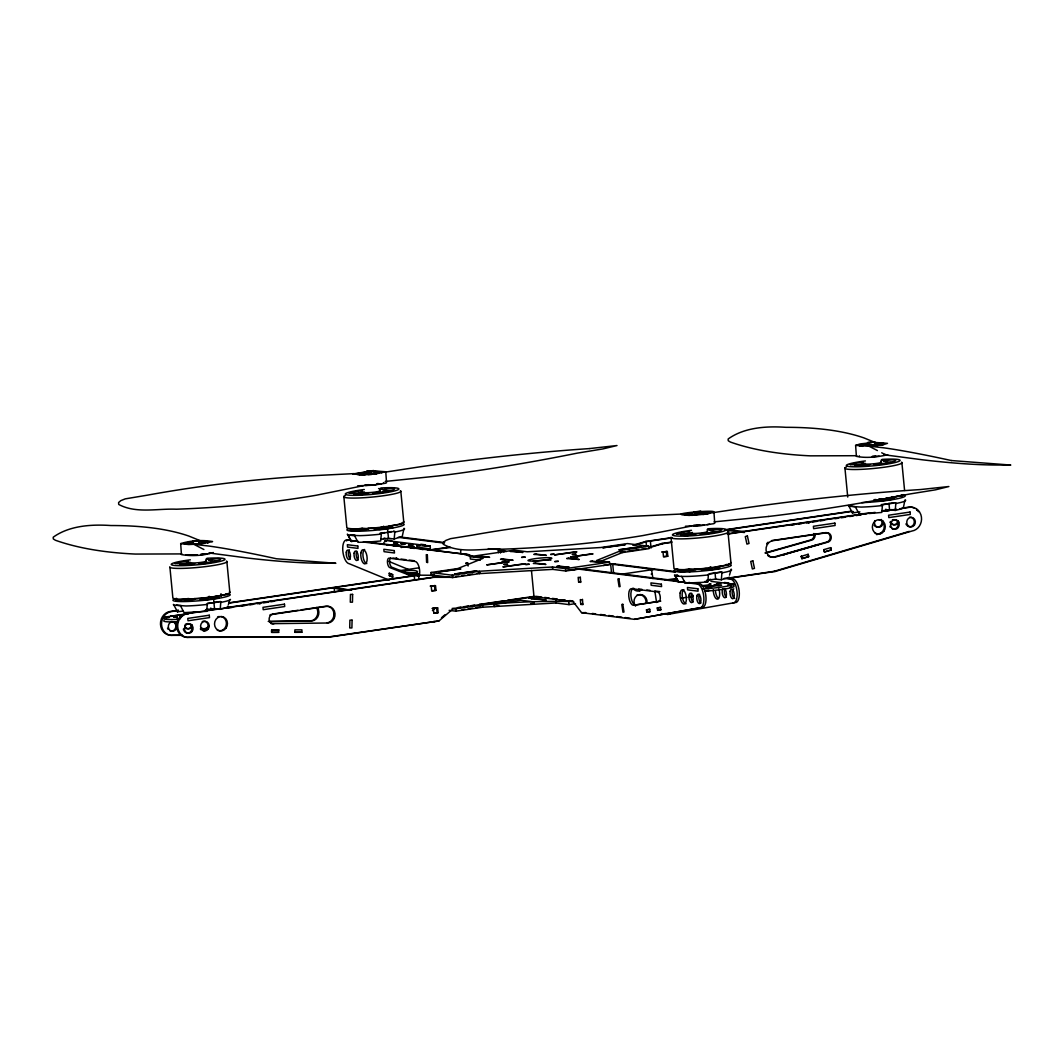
<?xml version="1.0" encoding="UTF-8"?>
<svg xmlns="http://www.w3.org/2000/svg" width="1064" height="1064" viewBox="0 0 1064 1064"><rect width="100%" height="100%" fill="white"/><g stroke="black" fill="none" stroke-linecap="round" stroke-linejoin="round"><path stroke-width="1.5" d="M278.702 629.915L278.635 632.335L271.626 632.362L271.679 629.955L278.702 629.915L271.679 629.955L271.626 632.335L278.648 632.322M294.834 632.295L294.901 629.875L301.91 629.848L301.857 632.269L294.834 632.295L301.857 632.269M333.737 618.118L333.883 611.587M334.309 592.369L334.389 588.179L351.665 590.081M205.485 609.938L214.516 608.608L220.221 609.326L220.82 601.652L207.32 603.66L206.722 611.321L184.072 612.651L180.601 605.975M384.929 532.559A34.46 3.658 -5.5 0 1 380.101 533.184L381.338 534.075L380.659 540.991L368.211 542.068L358.023 542.321L354.551 535.644L347.875 534.833A28.715 3.046 -5.5 0 1 347.436 534.075M380.939 539.382L388.466 538.278L394.159 538.996L394.837 532.08L393.64 531.189M677.409 576.129L681.718 576.409L685.203 583.112L701.961 582.38L707.839 581.795L708.451 574.121L721.951 572.126L721.339 579.787L715.646 579.069L706.616 580.399M887.19 503.844A34.46 3.658 -5.5 0 1 881.205 504.629L882.442 505.52L881.763 512.436L869.315 513.513M882.043 510.826L889.571 509.723L895.263 510.441L895.861 502.767L882.375 504.775M228.374 604.658L229.638 600.163M729.505 575.119L731.194 569.12M904.693 501.277L903.349 507.874M177.502 611.827L173.937 605.163A28.715 3.046 -5.5 0 1 173.499 604.405M357.318 540.632L351.359 541.51L347.888 534.806L351.453 541.496M684.498 581.423L678.539 582.301L675.055 575.624L677.356 575.252A24.445 2.594 -5.5 0 0 678.167 575.571M859.885 511.851L852.45 512.954L848.979 506.278L851.28 505.892A24.445 2.594 -5.5 0 0 854.725 506.597M213.332 552.522C203.41 555.647 191.68 556.419 181.439 554.57L180.68 543.611C190.602 540.485 202.333 539.714 212.574 541.563L199.979 544.116M887.748 454.78C877.64 456.961 866.508 458.438 856.387 456.35L855.616 445.39L860.231 443.914L871.496 442.691M859.313 455.804L859.34 456.523M432.436 610.643L434.844 608.581M441.507 617.719L445.138 614.62M450.418 577.326L434.072 577.313L187.331 613.649A11.997 10.786 -82.8 0 0 178.606 620.95L177.808 623.97A11.997 10.786 -82.8 0 0 189.618 637.389L330.119 636.977L438.927 620.95L453.424 608.542L536.136 596.359L541.722 597.064M180.468 617.639L181.359 617.386M178.406 610.404L177.409 611.84L183.367 610.962M729.425 577.22L721.339 579.787M853.461 511.518L852.45 512.954M648.787 546.258L627.481 543.584L600.615 547.534L527.225 551.79L514.205 550.154L470.275 556.618L483.189 558.281L457.759 568.562L430.907 572.525L431.133 574.893L452.506 577.579L479.359 573.629L552.748 569.373L565.782 571.009L609.712 564.545L609.526 562.138L596.558 560.515L621.988 550.221L648.787 546.258L649.08 548.638L622.227 552.602L601.28 561.074M609.473 562.164L565.556 568.642L552.522 566.992L479.133 571.262L452.213 575.198L430.907 572.525M381.697 472.828C382.801 470.873 375.153 472.097 373.491 471.818M374.568 470.953L385.767 471.751L375.087 474.052M383.253 483.295L383.612 482.564M385.767 471.751L386.538 482.71L385.7 483.189L373.264 485.184L357.584 485.822M710.526 512.449L696.202 514.657L684.418 514.138L698.742 511.93M709.794 513.287L710.419 512.117L709.409 511.877L699.846 511.864M689.871 515.362C654.706 514.098 739.014 507.594 705.844 514.125M713.971 512.223L714.729 523.182L713.758 523.674L700.963 525.643L685.442 526.228M207.613 543.012L209.275 542.241L199.872 541.563M208.956 553.041L210.273 552.615M208.996 553.506L210.419 553.081M883.798 444.393L880.566 445.191M883.891 454.82L885.221 454.394M883.931 455.286L885.354 454.86M902.006 508.698L895.263 510.441M632.841 545.3L645.675 541.47L672.315 537.546M633.878 545.433L646.713 541.603L671.716 537.918M649 547.335L661.835 543.505L672.049 542.002M648.521 547.92L662.872 543.638L671.451 542.374M729.133 534.554L728.255 530.497L730.343 529.885M786.522 553.879L818.243 544.529L814.572 545.593M801.312 556.312L808.148 554.304L808.653 556.645L801.83 558.667L801.312 556.312L801.83 558.667L808.653 556.645L808.148 554.304M823.895 549.649L830.731 547.641L831.237 549.942L824.414 551.977L823.895 549.649L824.414 551.977L831.237 549.942L830.731 547.641M876.683 534.647L881.444 533.237M728.481 578.045L774.206 571.302L909.268 531.388M727.896 578.417L775.257 571.434L911.901 531.042A11.997 10.786 -82.8 0 0 920.839 514.577L919.496 511.864A11.997 10.786 -82.8 0 0 909.614 507.302L899.758 508.752M764.976 552.947L810.196 540.126A4.801 4.309 -82.8 0 0 813.774 533.529M766.014 553.067L811.234 540.246A4.801 4.309 -82.8 0 0 814.811 533.663M166.543 617.107L165.306 617.452A21.12 2.248 -5.5 0 0 178.685 619.248M363.476 485.676L316.367 495.212A687.171 304.158 9.7 0 1 176.411 509.217C157.552 508.393 136.072 513.819 118.716 504.442L118.596 502.527L120.817 500.639L125.22 498.87L146.805 495.265A820.45 387.043 5.5 0 1 300.886 476.286L354.246 473.613M379.941 489.427L381.763 488.762L378.558 488.576M205.99 559.757L207.826 559.092L206.19 558.906M881.045 460.872L882.867 460.207L881.231 460.02M691.254 526.095L642.975 535.551A687.171 308.853 9 0 1 500.559 549.25C481.899 548.213 460.26 553.985 443.249 544.249L443.382 542.334L445.856 540.419L450.511 538.663L472.616 535.086A820.45 390.821 4.7 0 1 628.744 516.492L682.569 513.965M707.121 530.218L708.943 529.566L707.307 529.367M394.757 531.335L381.271 533.33M394.651 532.12L399.599 531.042A28.715 3.046 -5.5 0 0 404.014 528.329L402.245 536.429L394.159 538.996M220.7 602.45L225.661 601.373A28.715 3.046 -5.5 0 0 230.502 599.418M220.221 609.326L226.951 607.584L227.949 606.161M895.755 503.565L900.703 502.487A28.715 3.046 -5.5 0 0 905.118 499.774M721.831 572.911L726.792 571.847A28.715 3.046 -5.5 0 0 731.633 569.878M198.675 543.132L199.5 542.866L198.662 542.707M371.735 473.32L366.349 473.547L371.935 473.014M379.17 484.173L381.644 483.734M572.219 570.065L579.813 568.668L678.26 581.05A7.195 0.758 -5.5 0 1 676.757 581.303M603.381 565.476L613.117 563.774L675.507 571.621M354.445 494.068L356.214 493.749M180.494 564.399L182.277 564.08M855.549 465.513L859.273 464.888M699.913 513.739L694.566 513.939L699.779 513.407M707.068 524.645L709.621 524.193M650.569 569.945L651.58 569.772L652.924 578.55M651.208 574.095L652.219 573.922M646.832 612.252L650.091 611.667L649.732 609.286L646.46 609.858L646.832 612.252L650.091 611.68M657.619 610.337L660.89 609.752L660.531 607.398L657.259 607.943L657.619 610.337L660.89 609.765M528.914 597.143L532.944 596.545L573.084 601.599L581.569 612.678L634.37 619.328L699.686 607.797A11.997 5.094 81.6 0 0 703.291 593.486L702.493 590.547A11.997 5.094 81.6 0 0 697.399 584.043L577.672 568.987L567.471 570.051M661.13 613.596L667.673 614.42L735.144 602.57A11.997 5.094 81.6 0 0 738.735 588.259L737.937 585.333A11.997 5.094 81.6 0 0 732.857 578.829L727.936 578.218M646.46 609.858L649.732 609.273M657.259 607.956L660.531 607.398M182.476 616.256L179.789 616.934L180.947 617.2M808.361 522.983L809.185 522.863M384.742 472.203L419.921 466.843A821.714 232.577 -13.5 0 1 589.762 448.569M848.54 505.52A28.715 3.046 -5.5 0 0 848.979 506.278L851.28 505.892M674.616 574.866A28.715 3.046 -5.5 0 0 675.055 575.624L677.409 576.169M712.827 512.675L748.325 507.422A821.714 236.7 -12.7 0 1 920.573 489.546L948.875 486.527L935.456 489.839L909.919 493.962A686.107 177.196 -16.7 0 1 768.66 516.452M660.771 601.133L635.394 604.977A8.392 3.564 81.6 0 1 630.939 596.212A8.392 3.564 81.6 0 1 633.798 588.365M680.814 598.234L687.158 597.276M689.312 596.957L692.491 596.478M683.407 534.54L685.362 534.248M388.959 526.055L401.514 524.206A34.487 3.671 -5.5 0 0 399.998 523.821M387.349 526.76L373.81 528.755L379.755 529.5A34.46 3.658 -5.5 0 0 393.294 527.505L387.349 526.76L388.466 538.278M413.776 548.452L430.175 546.032L430.401 548.412L422.209 549.609M449.593 547.056L428.287 550.194L450.657 547.495M464.862 554.796L467.016 554.477M500.306 549.583L498.165 549.889L498.431 552.695M363.276 542.015L468.785 554.703L474.251 556.991M488.336 548.652L502.088 549.795L506.264 551.551M466.963 555.155L469.104 554.836M502.408 549.942L500.253 550.248L500.519 553.027M215.008 596.372L227.563 594.523A34.487 3.671 -5.5 0 0 225.568 594.071M213.412 597.077L199.859 599.072L205.804 599.817A34.46 3.658 -5.5 0 0 219.344 597.835L213.412 597.077L214.516 608.608M891.632 497.26L902.618 495.638A34.487 3.671 -5.5 0 0 901.102 495.265M399.359 570.716L419.03 567.817M178.34 610.271L170.134 611.481A11.997 10.786 -82.8 0 0 161.395 618.796L160.597 621.815A11.997 10.786 -82.8 0 0 172.421 635.221L182.33 635.195M229.265 602.783L416.875 575.159L434.258 575.292M724.877 529.806L851.36 511.186M177.741 610.643L171.171 611.614A11.997 10.786 -82.8 0 0 162.446 618.916L161.648 621.948A11.997 10.786 -82.8 0 0 173.459 635.354L181.718 635.328M228.667 603.155L417.913 575.292M725.927 529.938L852.397 511.319M431.133 574.893L434.285 574.427M196.148 612.066L186.293 613.516A11.997 10.786 -82.8 0 0 177.555 620.817L176.757 623.837A11.997 10.786 -82.8 0 0 188.581 637.256L330.119 636.977M206.004 610.616L219.144 608.674M225.714 607.717L433.035 577.193L449.38 577.193M727.896 533.769L869.155 512.981M882.295 511.039L892.151 509.589M902.006 508.14L908.576 507.169A11.997 10.786 -82.8 0 1 914.096 507.967M727.297 534.141L875.127 512.383M881.697 511.412L896.473 509.244M182.862 614.42L170.586 616.229L171.623 616.362M188.514 613.875L165.213 617.027M227.297 608.169L232.178 607.451M241.94 606.014L245.199 605.536M249.894 604.844L252.966 604.392M257.568 603.714L260.627 603.261M263.699 602.809L268.301 602.131M270.988 601.732L273.674 601.333M791.869 525.044L794.555 524.645M798.771 524.033L801.844 523.581M806.446 522.903L809.518 522.451M812.59 521.998L817.192 521.32M820.357 520.855L823.603 520.376M835.001 518.7L838.259 518.221M841.504 517.742L844.763 517.25M849.644 516.532L852.902 516.053M856.161 515.574L861.042 514.856M886.246 511.146L889.318 510.693M455.791 576.528L458.863 576.076M461.922 575.624L464.995 575.172M468.067 574.72L472.669 574.041M477.271 573.363L480.436 572.898M620.139 552.336L624.741 551.657M627.813 551.205L638.546 549.623M641.619 549.17L645.649 548.572M178.353 621.137L177.129 621.456L178.127 621.522M433.061 585.705L430.189 586.131L435.535 585.626L435.987 590.374L431.691 591.012L431.239 586.264M667.341 551.498L661.994 552.003L667.341 551.498L667.793 556.246L663.497 556.884L663.045 552.136M577.366 569.041L579.813 568.668M613.117 563.774L610.656 564.146L611.468 572.445L613.542 572.711L612.731 564.306L614.886 563.987M271.945 614.154L297.973 610.31M301.232 609.832L325.651 606.241A8.392 7.541 -82.8 0 1 333.963 613.449A8.392 7.541 -82.8 0 1 327.247 622.866M432.077 590.666L435.987 590.374M663.883 556.538L667.793 556.246M771.733 540.565L825.438 532.652A4.801 4.309 -82.8 0 1 830.199 536.775A4.801 4.309 -82.8 0 1 826.356 542.148L773.329 557.19A8.392 7.541 -82.8 0 1 767.782 555.528M579.441 569.213L581.582 568.894M622.068 574.121L653.722 569.453M580.252 577.619L578.164 577.353L578.617 582.101L580.771 581.782M689.259 569.041L676.93 570.849A24.445 2.594 -5.5 0 0 683.5 571.674L695.829 569.865L689.259 569.041L689.578 572.326M437.676 607.903L432.33 608.395L437.676 607.903L438.129 612.651L433.833 613.276L433.381 608.528M716.139 566.846L728.694 564.997A34.487 3.671 -5.5 0 0 726.153 564.465M460.818 607.172L457.746 607.624L458.797 607.744M463.891 606.719L468.493 606.041M471.565 605.589L474.637 605.137M504.509 600.734L479.239 604.458L480.276 604.591M507.621 600.269L527.571 597.343M675.055 575.584L677.356 575.252M452.173 608.382L455.658 608.781C494.561 602.384 534.594 600.894 573.669 601.506M536.589 597.01L538.743 596.691M434.218 612.931L438.129 612.651M462.095 609.672L465.154 609.22M468.227 608.768L472.828 608.089M475.901 607.637L480.502 606.959M665.239 580.08L676.717 578.39M575.518 603.647L569.014 604.605L555.98 602.969L482.591 607.225L455.738 611.175L449.128 610.35M498.883 605.855L494.135 606.547L493.909 604.179L520.762 600.229L533.796 601.865L534.022 604.232L530.763 603.833M560.05 599.963L565.17 600.016M685.203 583.112L689.605 582.46M330.705 636.605L438.927 620.95M570.477 601.266L572.618 600.947L569.639 600.575M582.394 599.883L580.306 599.617L580.758 604.365L582.912 604.059M731.168 583.897L733.309 583.577M581.569 612.678L585.798 612.625L583.644 612.944M634.37 619.328L701.841 607.478A11.997 5.094 81.6 0 0 705.432 593.167L704.634 590.241A11.997 5.094 81.6 0 0 699.553 583.737L692.996 582.912M667.673 614.42L669.815 614.101L664.907 613.489M206.948 553.932L200.91 554.677M589.775 448.556L617 445.537L602.783 448.942L577.233 453.144A686.107 172.262 -17.3 0 1 438.448 475.941L385.195 481.447M692.066 512.994L684.445 514.604L687.371 515.322M702.932 514.511L707.999 513.752M259.403 603.793L260.321 603.687M179.257 619.022L176.903 619.075L180.388 618.676M730.236 587.434L731.912 587.075L730.489 587.035M768.647 516.452L714.064 521.865M366.721 472.283L356.214 474.225L359.446 474.916M376.576 473.773L368.184 474.571M376.204 484.599L365.537 485.463M868.237 443.302L858.941 445.178L871.616 445.683L884.184 443.555L874.781 442.877M868.277 443.768L858.967 445.643L862.705 446.335M874.914 445.896L877.96 445.577M879.117 456.124L872.387 456.735M193.302 541.523L184.006 543.398L196.68 543.904L209.249 541.776L199.833 541.097M193.342 541.988L185.695 543.092L184.484 544.169M200.87 554.211L204.088 553.865M704.328 514.245L695.869 515.016M704.036 525.057L693.329 525.895M384.476 541.643L386.392 541.283L384.729 541.244M360.177 493.204L362.079 493.018M368.929 471.379L366.535 471.219L373.677 470.594L352.743 473.999L365.085 474.863M368.969 471.631L356.187 473.759L368.41 474.212L382.322 471.99L373.464 471.352M371.855 474.411L360.071 474.903M871.629 446.042L882.894 444.832L887.509 443.342L875.619 442.491M872.36 456.27L875.818 455.991M200.817 543.93L188.714 544.542L180.68 543.611M699.274 525.044L693.329 525.417M365.537 484.984L369.088 484.785M699.886 512.329L710.446 512.582M691.653 515.229L696.242 515.122M871.655 446.162L855.616 445.39M197.452 554.942L190.709 555.195M866.322 513.633L859.127 513.766L855.443 507.049M856.786 455.711L810.329 455.844A686.107 219.49 -25.1 0 1 730.37 442.039L728.241 440.722L728.135 438.993C744.255 427.369 766.479 425.986 785.884 427.316A821.714 210.153 -26.8 0 1 863.941 437.903L875.273 442.531M181.851 553.918L135.394 554.065A686.107 219.49 -25.1 0 1 55.421 540.259L53.306 538.943L53.2 537.214C69.32 525.576 91.531 524.206 110.935 525.536A821.714 210.153 -26.8 0 1 189.006 536.123L200.325 540.751M702.799 588.778L704.528 588.725A21.12 2.248 -5.5 0 0 733.774 584.229L734 586.596A21.12 2.248 -5.5 0 1 704.754 591.105M687.836 515.308L692.903 515.295M874.808 443.342L883.772 443.715M268.234 621.442L311.087 620.831A8.392 7.541 -82.8 0 0 316.394 607.411M269.272 621.576L312.124 620.964A8.392 7.541 -82.8 0 0 317.444 607.531M681.519 576.435L687.091 576.435A28.715 3.046 -5.5 0 0 708.518 574.879M187.916 555.155L190.762 555.182M350.229 535.325L359.911 535.644A28.715 3.046 -5.5 0 0 381.338 534.075M185.761 554.996L187.982 555.142M951.349 460.539L1010.8 465.061L1001.49 465.008A687.171 85.971 16.6 0 1 922.807 459.848L886.019 455.02L881.71 452.785M729.306 529.752L743.949 531.588M728.255 530.497L744.414 532.532M649.319 540.938L650.37 541.057L651.035 548.066M665.479 542.959L666.529 543.092M645.675 541.47L646.713 541.603M661.835 543.505L662.872 543.638M645.037 541.656L646.074 541.789L646.473 545.938M661.196 543.691L662.234 543.824M774.206 571.302L775.257 571.434M721.951 572.126L720.82 571.98A34.46 3.658 -5.5 0 1 716.657 572.685M400.37 537.001L444.606 542.573M495.398 548.957L502.088 549.795M398.215 537.32L444.1 543.092M610.962 564.08L675.002 572.139M724.145 578.324L730.702 579.149A11.997 5.094 81.6 0 1 735.796 585.652L736.581 588.578A11.997 5.094 81.6 0 1 732.99 602.889M387.269 540.047L391.738 540.605M420.785 544.263L425.241 544.821M724.371 582.46L728.84 583.019M385.115 540.366L430.175 546.032M710.965 581.356L733.774 584.229M704.966 581.423L707.839 581.795M367.067 541.909L468.785 554.703M358.368 541.403L346.891 539.953A11.997 5.094 81.6 0 0 342.954 545.327L342.714 548.12A11.997 5.094 81.6 0 0 349.178 563.707L389.145 580.133M480.183 560.236L470.381 559.012L470.275 556.618M467.761 563.468L465.673 563.202L467.814 562.883L468.12 566.048M392.882 558.055L397.776 558.667M401.035 559.079L405.916 559.691M409.174 560.103L414.056 560.715M638.679 588.977L641.938 589.389M646.819 590.001L650.077 590.414M654.972 591.025L659.853 591.637M578.617 582.101L580.705 582.367L580.306 577.034M416.875 575.159L418.564 575.292L418.977 579.441M433.035 577.193L434.724 577.313M413.218 575.691L414.268 575.823L414.667 580.026M429.377 577.725L430.428 577.858M544.702 597.436L549.17 598.008M552.429 598.407L557.31 599.032M580.758 604.365L582.846 604.631L582.46 599.311M592.342 613.449L595.614 613.862M600.522 614.473L605.429 615.098M608.701 615.511L613.609 616.123M616.881 616.535L621.788 617.16M625.06 617.559L629.968 618.184M333.351 588.046L349.511 590.081M433.593 621.456L434.631 621.589M219.703 601.519L220.82 601.652M211.084 553.24L247.872 558.068A687.171 85.971 16.6 0 0 326.542 563.215L335.865 563.282L276.414 558.76A820.45 48.558 18.3 0 0 209.275 546.098L193.847 544.303L203.902 549.516M849.072 506.264L861.015 507.089A28.715 3.046 -5.5 0 0 882.442 505.52M173.937 605.163L185.974 605.975A28.715 3.046 -5.5 0 0 207.4 604.405M414.455 576.023L392.164 567.351A4.801 2.035 81.6 0 1 389.703 562.962A4.801 2.035 81.6 0 1 390.727 557.948M412.313 576.329L390.023 567.671A4.801 2.035 81.6 0 1 387.482 562.657A4.801 2.035 81.6 0 1 389.105 558.174L415.173 561.446A8.392 3.564 81.6 0 1 419.03 567.006A8.392 3.564 81.6 0 1 419.123 575.957M389.224 573.27L392.683 574.68L392.776 577.034L389.318 575.611L389.224 573.243L392.683 574.666M388.626 561.327L408.616 569.546M389.318 575.584L392.776 577.021M499.934 550.115L504.123 551.857M466.631 555.022L470.82 556.765M877.401 450.551L868.783 446.082L884.237 447.877A820.45 48.558 18.3 0 1 951.376 460.552M675.148 575.611L678.633 582.287M654.879 591.331L656.581 602.49M901.926 462.933L904.586 490.464M888.932 503.139L889.571 509.723M844.922 467.921L847.729 497.061M728.015 532.293L730.968 563.056M715.008 572.485L715.646 579.069M666.29 551.365L666.756 556.113M621.988 550.221L622.227 552.602M565.556 568.642L565.782 571.009M568.788 602.224L569.014 604.605M552.522 566.992L552.748 569.373M555.754 600.588L555.98 602.969M531.455 570.384L533.982 596.678M479.133 571.262L479.359 573.629M482.364 604.844L482.591 607.225M452.413 575.185L452.652 577.566L452.213 575.198M455.658 608.781L455.884 611.162L455.459 608.794M434.484 585.493L434.95 590.241M436.626 607.77L437.091 612.518M400.835 491.488L403.788 522.264M343.818 496.476L346.784 527.252A28.715 3.046 -5.5 0 0 376.975 527.651A28.715 3.046 -5.5 0 0 403.349 521.506M226.885 561.819L229.851 592.582M220.993 593.699L221.232 596.159M460.659 550.128L460.779 553.174M714.423 573.031A34.46 3.658 -5.5 0 1 709.728 573.669M728.414 564.159A28.715 3.046 -5.5 0 1 701.894 571.075A28.715 3.046 -5.5 0 1 677.728 568.828M730.529 562.297A28.715 3.046 -5.5 0 1 704.155 568.442A28.715 3.046 -5.5 0 1 673.964 568.043L670.998 537.28A28.715 3.046 -5.5 0 0 701.189 537.679A28.715 3.046 -5.5 0 0 727.563 531.534M710.114 566.846A8.286 0.878 -5.5 0 1 710.486 567.484M706.296 568.389A8.286 0.878 -5.5 0 1 694.473 568.655M708.052 528.755A26.933 2.86 -5.5 0 1 720.647 532A26.933 2.86 -5.5 0 1 677.276 536.043A26.933 2.86 -5.5 0 1 691.48 530.298M707.361 531.375A8.286 0.878 -5.5 0 1 697.612 533.33A8.286 0.878 -5.5 0 1 692.438 532.466M710.632 579.308A8.286 0.878 -5.5 0 1 707.414 579.92M700.059 525.111A8.286 0.878 -5.5 0 1 693.874 525.563M391.605 531.548A34.46 3.658 -5.5 0 1 387.243 532.226M401.221 523.355A28.715 3.046 -5.5 0 1 377.201 530.045A28.715 3.046 -5.5 0 1 348.513 528.715M400.383 490.73A28.715 3.046 -5.5 0 1 370.272 497.234A28.715 3.046 -5.5 0 1 345.321 495.558M380.859 487.964A26.933 2.86 -5.5 0 1 393.467 491.209A26.933 2.86 -5.5 0 1 350.096 495.252A26.933 2.86 -5.5 0 1 364.3 489.507M383.612 526.201A8.286 0.878 -5.5 0 1 380.912 527.305M377.068 527.864A8.286 0.878 -5.5 0 1 368.091 528.236M379.502 490.424A8.286 0.878 -5.5 0 1 372.573 492.353A8.286 0.878 -5.5 0 1 364.287 491.967M378.159 483.442A8.286 0.878 -5.5 0 1 376.723 483.761M368.623 484.692A8.286 0.878 -5.5 0 1 365.085 484.772M384.849 537.945A8.286 0.878 -5.5 0 1 383.452 538.517M355.07 535.232A24.445 2.594 -5.5 0 1 350.654 534.673M218.692 601.692A34.46 3.658 -5.5 0 1 213.292 602.557M212.148 602.729A34.46 3.658 -5.5 0 1 207.387 603.355M227.284 593.685A28.715 3.046 -5.5 0 1 200.763 600.615A28.715 3.046 -5.5 0 1 176.611 598.354M229.412 591.823A28.715 3.046 -5.5 0 1 203.025 597.981A28.715 3.046 -5.5 0 1 172.833 597.569L169.868 566.806A28.715 3.046 -5.5 0 0 200.072 567.218A28.715 3.046 -5.5 0 0 226.446 561.061M208.996 596.385A8.286 0.878 -5.5 0 1 206.975 597.622M205.179 597.928A8.286 0.878 -5.5 0 1 194.153 598.567M206.921 558.281A26.933 2.86 -5.5 0 1 219.517 561.539A26.933 2.86 -5.5 0 1 176.145 565.582A26.933 2.86 -5.5 0 1 190.35 559.824M204.208 553.772A8.286 0.878 -5.5 0 1 202.772 554.078M196.787 554.863A8.286 0.878 -5.5 0 1 189.272 554.863M205.565 560.741A8.286 0.878 -5.5 0 1 198.622 562.67A8.286 0.878 -5.5 0 1 190.35 562.297M210.778 608.063A8.286 0.878 -5.5 0 1 210.473 608.542M208.078 609.153A8.286 0.878 -5.5 0 1 206.283 609.446M181.133 605.562A24.445 2.594 -5.5 0 1 176.438 604.897M893.747 502.807A34.46 3.658 -5.5 0 1 889.477 503.498M903.389 494.627A28.715 3.046 -5.5 0 1 886.113 498.152M881.79 498.684A28.715 3.046 -5.5 0 1 878.824 499.016M902.325 494.8A28.715 3.046 -5.5 0 1 895.888 499.016A28.715 3.046 -5.5 0 1 861.84 502.62M901.487 462.175A28.715 3.046 -5.5 0 1 871.376 468.679A28.715 3.046 -5.5 0 1 846.425 466.99M881.963 459.395A26.933 2.86 -5.5 0 1 894.571 462.654A26.933 2.86 -5.5 0 1 851.2 466.697A26.933 2.86 -5.5 0 1 865.404 460.938M880.606 461.856A8.286 0.878 -5.5 0 1 873.677 463.784A8.286 0.878 -5.5 0 1 865.391 463.399M885.833 509.177A8.286 0.878 -5.5 0 1 885.953 509.39M876.031 499.521A8.286 0.878 -5.5 0 1 873.916 499.681M534.926 561.1A11.997 1.277 -5.5 0 1 550.873 560.169M176.331 621.762A21.12 2.248 -5.5 0 1 164.002 620.538M672.275 580.279A7.195 0.758 -5.5 0 1 677.635 579.893M709.276 583.697A7.195 0.758 -5.5 0 1 709.794 584.575A7.195 0.758 -5.5 0 1 701.509 585.666M917.008 509.523A21.12 2.248 -5.5 0 1 916.889 510.122M366.801 563.574A7.195 3.059 81.6 0 1 363.103 556.991A7.195 3.059 81.6 0 1 364.633 549.463M358.196 559.983A4.801 2.035 81.6 0 1 356.28 555.82A4.801 2.035 81.6 0 1 356.852 551.219M350.375 558.999A4.801 2.035 81.6 0 1 348.394 554.224A4.801 2.035 81.6 0 1 349.497 549.822M346.585 540.898A11.997 5.094 81.6 0 1 349.045 539.648M397.111 558.64A7.195 3.059 81.6 0 1 396.287 557.829M411.914 576.276A7.195 1.596 -2.3 0 1 412.433 574.666A7.195 1.596 -2.3 0 1 418.897 573.722M403.589 571.807A7.195 1.596 -2.3 0 1 413.284 570.49A7.195 1.596 -2.3 0 1 416.729 572.592A7.195 1.596 -2.3 0 1 406.435 573.536M417.115 576.169A7.195 1.596 -2.2 0 1 418.99 576.076M405.743 573.376A7.195 1.596 -2.2 0 1 416.942 573.456M273.9 623.783A4.801 4.309 -82.8 0 1 269.139 619.66A4.801 4.309 -82.8 0 1 272.983 614.287L326.688 606.374A8.392 7.541 -82.8 0 1 335.014 613.582A8.392 7.541 -82.8 0 1 328.284 622.999L272.85 623.65A4.801 4.309 -82.8 0 1 270.642 623.331M269.857 615.098A4.801 4.309 -82.8 0 1 270.841 614.473M220.953 616.482A7.195 6.464 -82.8 0 1 226.167 625.459A7.195 6.464 -82.8 0 1 217.309 630.26M217.615 616.974A7.195 6.464 -82.8 0 1 219.264 616.495M202.28 621.562A4.801 4.309 -82.8 0 1 208.132 625.353A4.801 4.309 -82.8 0 1 203.157 630.739M201.123 629.795A4.801 4.309 -82.8 0 1 200.338 628.904M187.264 623.61A4.801 4.309 -82.8 0 1 191.666 630.181A4.801 4.309 -82.8 0 1 184.232 631.284M183.686 630.194A4.801 4.309 -82.8 0 1 183.42 628.984M185.176 624.555A4.801 4.309 -82.8 0 1 186.16 623.93M192.079 626.989A4.801 4.309 -82.8 0 1 184.684 625.925M191.946 624.568A4.801 4.309 -82.8 0 1 184.963 627.76M207.161 628.345A7.195 6.464 -82.8 0 1 200.75 627.414M208.823 625.938A7.195 6.464 -82.8 0 1 202.785 628.704M171.105 621.576A4.801 4.309 -82.8 0 1 175.826 626.935A4.801 4.309 -82.8 0 1 169.801 630.753M168.072 629.25A4.801 4.309 -82.8 0 1 167.527 628.159M734.732 598.42A4.801 2.035 81.6 0 1 732.192 593.406A4.801 2.035 81.6 0 1 733.827 588.924M693.263 595.348A4.801 2.035 81.6 0 1 691.919 596.545M718.865 588.804A7.195 3.059 81.6 0 1 717.588 599.138A7.195 3.059 81.6 0 1 713.292 589.788M718.493 598.487A7.195 3.059 81.6 0 1 715.513 591.305M726.366 597.21A4.801 2.035 81.6 0 1 724.664 589.137M724.956 589.017A4.801 2.035 81.6 0 1 726.207 596.252A4.801 2.035 81.6 0 1 723.015 595.853A4.801 2.035 81.6 0 1 722.882 588.764M700.883 603.089A4.801 2.035 81.6 0 1 698.968 598.926A4.801 2.035 81.6 0 1 699.54 594.324M693.063 602.104A4.801 2.035 81.6 0 1 691.161 597.955A4.801 2.035 81.6 0 1 691.72 593.34M686.027 603.727A7.195 3.059 81.6 0 1 682.33 597.143A7.195 3.059 81.6 0 1 683.873 589.629M635.527 606.121A7.195 6.517 79.9 0 1 638.573 594.789A7.195 6.517 79.9 0 1 647.045 602.57M636.764 595.281A7.195 6.517 80 0 1 643.268 596.146A7.195 6.517 80 0 1 646.034 602.756M640.967 589.802A7.195 6.517 80 0 1 639.517 590.733M641.964 589.616A7.195 6.517 79.9 0 1 632.774 588.286M894.558 519.631A4.801 4.309 -82.8 0 1 898.043 525.616A4.801 4.309 -82.8 0 1 892.137 528.808M890.395 527.305A4.801 4.309 -82.8 0 1 889.863 526.228M889.943 522.557A4.801 4.309 -82.8 0 1 890.528 521.48M892.337 519.964A4.801 4.309 -82.8 0 1 893.441 519.631M909.547 517.264A4.801 4.309 -82.8 0 1 914.149 523.249A4.801 4.309 -82.8 0 1 907.286 525.816M906.515 524.938A4.801 4.309 -82.8 0 1 905.969 523.847M916.503 509.536A11.997 10.786 -82.8 0 1 918.445 511.744M766.652 543.784A8.392 7.541 -82.8 0 1 768.075 542.228M878.784 519.631A7.195 6.464 -82.8 0 1 883.998 528.609A7.195 6.464 -82.8 0 1 875.153 533.397M898.109 520.602A4.801 4.309 -82.8 0 1 892.098 524.406M881.231 519.432A4.801 4.309 -82.8 0 1 880.274 526.148A4.801 4.309 -82.8 0 1 874.236 525.27M882.801 520.642A4.801 4.309 -82.8 0 1 878.664 527.279A4.801 4.309 -82.8 0 1 874.821 520.655M898.841 521.932A4.801 4.309 -82.8 0 1 890.861 521.945M401.115 547.508A7.195 0.758 -5.5 0 1 412.46 546.351A7.195 0.758 -5.5 0 1 410.172 547.774M387.229 545.34A7.195 0.758 -5.5 0 1 398.362 544.529A7.195 0.758 -5.5 0 1 393.281 546.098M383.838 542.76A7.195 0.758 -5.5 0 1 383.572 543.185M352.078 620.152L351.905 627.933L349.724 627.933L349.896 620.152L352.078 620.152M352.623 594.404L352.463 602.184L350.295 602.184L350.468 594.404L352.623 594.404M175.294 563.455C191.866 564.731 194.659 558.068 175.294 563.455M349.231 493.124C365.817 494.401 368.596 487.738 349.231 493.124M676.411 533.915C692.996 535.205 695.776 528.542 676.411 533.915M850.336 464.569C866.921 465.846 869.7 459.183 850.336 464.569M179.776 564.625L186.094 565.144L194.672 563.747L188.328 563.441L179.776 564.625M353.727 494.308L360.031 494.813L368.609 493.43L360.31 493.231L353.727 494.308M680.907 535.099L687.211 535.604L695.803 534.221L687.49 534.035L680.907 535.099M854.831 465.739L861.135 466.258L869.714 464.862L861.414 464.675L854.831 465.739M728.148 585.001L731.686 584.695L728.148 585.001M199.114 563.322L205.591 563.415L215.673 561.513L199.114 563.322M373.065 492.991L379.529 493.084L389.623 491.182L373.065 492.991M700.245 533.796L706.709 533.875L716.804 531.973L700.245 533.796M874.169 464.436L882.814 464.29L890.728 462.627L874.169 464.436M868.849 444.938L874.435 444.646L868.849 444.938M718.067 585.572L721.498 585.306L718.067 585.572M208.823 559.97C217.881 563.481 230.143 555.647 208.823 559.97M382.761 489.639C391.831 493.151 404.094 485.317 382.761 489.639M709.941 530.431C719.011 533.942 731.274 526.108 709.941 530.431M883.865 461.084C892.935 464.596 905.198 456.762 883.865 461.084M192.77 541.43L199.726 540.924L192.77 541.43M165.944 617.599L169.429 617.346L165.944 617.599M173.911 617.147L177.382 616.894L173.911 617.147M393.919 542.959L397.457 542.707L393.919 542.959M400.982 543.85L405.504 543.717L400.982 543.85M408.549 544.795L413.071 544.675L408.549 544.795M416.623 545.819L420.107 545.553L416.623 545.819M502.314 561.566L505.799 561.313L502.314 561.566M504.03 564.519L507.515 564.253L504.03 564.519M521.626 557.39L525.097 557.137L521.626 557.39M525.683 564.505L529.154 564.253L525.683 564.505M550.647 554.45L554.131 554.198L550.647 554.45M554.796 561.566L558.281 561.313L554.796 561.566M572.392 554.45L575.863 554.198L572.392 554.45M574.015 557.39L577.499 557.137L574.015 557.39M528.914 598.101L532.386 597.835L528.914 598.101M693.901 511.904L700.857 511.385L693.901 511.904M867.825 442.544L874.781 442.039L867.825 442.544M704.514 586.357L707.999 586.091L704.514 586.357M708.464 586.118L717.748 585.439L708.464 586.118M705.419 588.326L708.903 588.073L705.419 588.326M708.185 587.222L711.656 586.956L708.185 587.222M705.645 590.706L709.129 590.453L705.645 590.706M717.149 583.591L720.634 583.325L717.149 583.591M717.868 584.442L714.303 584.761L717.868 584.442M747.394 535.963L745.292 536.589L746.928 544.103L749.043 543.478L747.394 535.963M752.833 560.821L750.719 561.46L752.354 568.974L754.482 568.349L752.833 560.821M785.152 554.291L782.705 555.009L785.152 554.291M827.393 542.281L774.379 557.31A8.392 7.541 -82.8 0 1 766.053 550.115A8.392 7.541 -82.8 0 1 772.77 540.698L826.489 532.785A4.801 4.309 -82.8 0 1 831.237 536.908A4.801 4.309 -82.8 0 1 827.393 542.281M618.916 578.829L617.905 579.002L619.088 586.716L620.099 586.53L618.916 578.829M622.812 604.312L621.802 604.498L622.972 612.199L623.983 612.026L622.812 604.312M658.629 601.453L633.24 605.296A8.392 3.564 81.6 0 1 628.797 596.532A8.392 3.564 81.6 0 1 631.644 588.671L657.712 591.956A4.801 2.035 81.6 0 1 660.252 596.971A4.801 2.035 81.6 0 1 658.629 601.453M362.079 528.236L349.75 530.058A24.445 2.594 -5.5 0 0 356.32 530.883L368.649 529.074L362.079 528.236M188.142 598.567L175.799 600.389A24.445 2.594 -5.5 0 0 182.383 601.213L194.712 599.391L188.142 598.567M479.212 556.02L477.058 556.326L489.639 557.323L479.212 556.02M512.502 551.112L510.361 551.431L522.929 552.429L512.502 551.112M888.453 498.191L874.914 500.186L880.859 500.931A34.46 3.658 -5.5 0 0 894.398 498.936L888.453 498.191M502.66 558.972L500.519 559.278L513.087 560.276L502.66 558.972M535.963 554.065L533.822 554.384L546.391 555.368L535.963 554.065M459.834 568.828L438.355 571.993L460.885 568.961L459.834 568.828M508.18 561.712L486.7 564.878L509.217 561.845L508.18 561.712M575.85 551.751L554.371 554.916L576.888 551.884L575.85 551.751M624.196 544.635L602.703 547.8L625.233 544.768L624.196 544.635M475.994 570.863L454.514 574.028L477.044 570.996L475.994 570.863M524.339 563.747L502.86 566.913L525.377 563.88L524.339 563.747M592.01 553.785L570.53 556.951L593.047 553.918L592.01 553.785M640.355 546.67L618.862 549.822L641.393 546.79L640.355 546.67M535.511 563.095L533.357 563.415L545.925 564.412L535.511 563.095M568.801 558.188L566.66 558.507L579.228 559.504L568.801 558.188M209.275 615.231L187.783 618.397L188.022 620.764L209.502 617.612L209.275 615.231M284.46 604.166L262.981 607.331L263.207 609.699L284.7 606.533L284.46 604.166M834.881 523.129L813.401 526.281L813.628 528.662L835.107 525.496L834.881 523.129M910.079 512.05L888.586 515.215L888.826 517.596L910.305 514.431L910.079 512.05M558.959 566.048L556.818 566.367L569.386 567.365L558.959 566.048M592.262 561.14L590.108 561.46L602.689 562.457L592.262 561.14M714.543 567.551L700.99 569.546L706.935 570.291A34.46 3.658 -5.5 0 0 720.474 568.296L714.543 567.551M533.184 598.394L531.042 598.713L546.218 600.029L533.184 598.394M357.783 546.018L347.356 544.702L347.582 547.082L358.009 548.386L357.783 546.018M394.265 550.607L383.838 549.29L384.064 551.671L394.491 552.987L394.265 550.607M661.369 584.202L650.942 582.899L651.181 585.267L661.595 586.583L661.369 584.202M697.864 588.791L687.437 587.488L687.663 589.855L698.09 591.172L697.864 588.791M427.356 555.036L426.292 554.597L426.584 562.191L427.662 562.63L427.356 555.036M533.21 561.074A11.997 1.277 -5.5 0 0 551.817 558.334A11.997 1.277 -5.5 0 0 534.687 558.72A11.997 1.277 -5.5 0 0 533.21 561.074M346.292 552.189A4.801 2.035 81.6 0 0 348.779 559.544A4.801 2.035 81.6 0 0 349.896 552.655A4.801 2.035 81.6 0 0 346.292 552.189M360.909 552.868A7.195 3.059 81.6 0 0 364.646 563.893A7.195 3.059 81.6 0 0 366.322 553.546A7.195 3.059 81.6 0 0 360.909 552.868M354.113 553.174A4.801 2.035 81.6 0 0 356.6 560.529A4.801 2.035 81.6 0 0 357.717 553.639A4.801 2.035 81.6 0 0 354.113 553.174M192.118 631.391A4.801 4.309 -82.8 0 0 189.432 623.73A4.801 4.309 -82.8 0 0 184.724 630.327A4.801 4.309 -82.8 0 0 192.118 631.391M226.034 628.106A7.195 6.464 -82.8 0 0 221.99 616.615A7.195 6.464 -82.8 0 0 214.941 626.497A7.195 6.464 -82.8 0 0 226.034 628.106M208.238 629.024A4.801 4.309 -82.8 0 0 205.538 621.363A4.801 4.309 -82.8 0 0 200.843 627.96A4.801 4.309 -82.8 0 0 208.238 629.024M175.959 629.369A4.801 4.309 -82.8 0 0 173.272 621.709A4.801 4.309 -82.8 0 0 168.564 628.292A4.801 4.309 -82.8 0 0 175.959 629.369M730.104 591.385A4.801 2.035 81.6 0 0 732.591 598.739A4.801 2.035 81.6 0 0 733.708 591.837A4.801 2.035 81.6 0 0 730.104 591.385M688.98 595.308A4.801 2.035 81.6 0 0 691.467 602.65A4.801 2.035 81.6 0 0 692.598 595.76A4.801 2.035 81.6 0 0 688.98 595.308M680.149 593.02A7.195 3.059 81.6 0 0 683.886 604.046A7.195 3.059 81.6 0 0 685.562 593.699A7.195 3.059 81.6 0 0 680.149 593.02M696.8 596.292A4.801 2.035 81.6 0 0 699.287 603.634A4.801 2.035 81.6 0 0 700.405 596.744A4.801 2.035 81.6 0 0 696.8 596.292M898.295 527.425A4.801 4.309 -82.8 0 0 895.609 519.764A4.801 4.309 -82.8 0 0 890.901 526.361A4.801 4.309 -82.8 0 0 898.295 527.425M883.865 531.255A7.195 6.464 -82.8 0 0 879.822 519.764A7.195 6.464 -82.8 0 0 872.773 529.646A7.195 6.464 -82.8 0 0 883.865 531.255M914.415 525.057A4.801 4.309 -82.8 0 0 911.715 517.397A4.801 4.309 -82.8 0 0 907.02 523.98A4.801 4.309 -82.8 0 0 914.415 525.057"/></g></svg>
